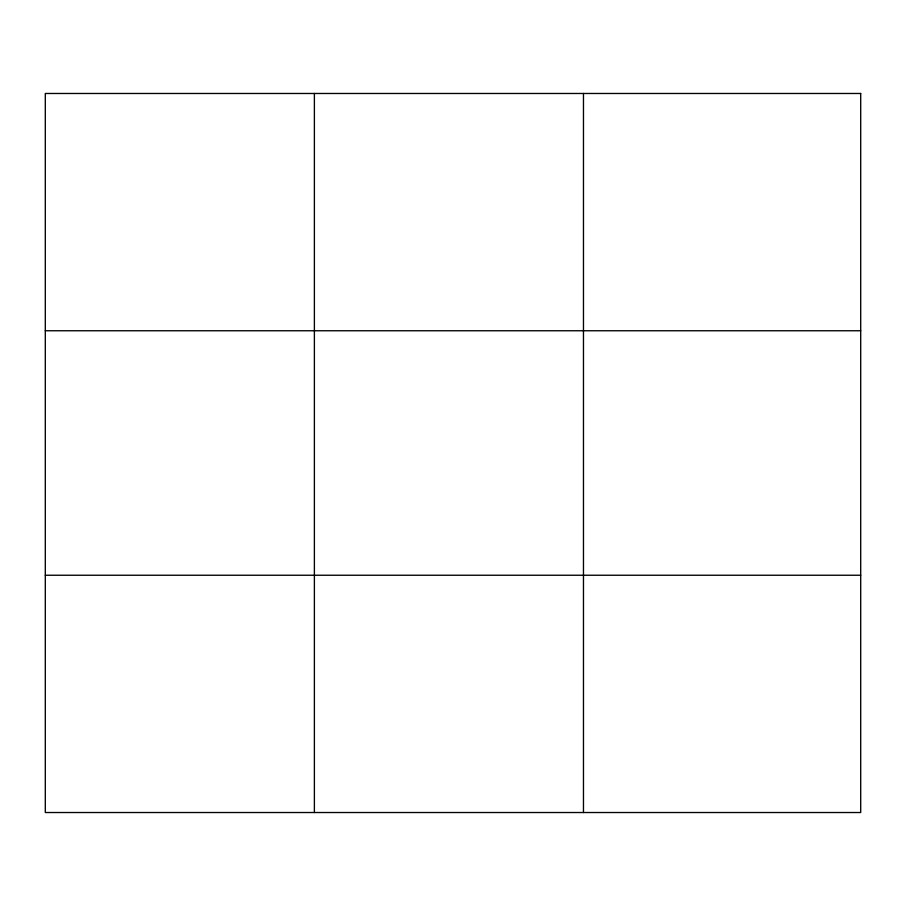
<?xml version="1.0" encoding="UTF-8"?>
<svg xmlns="http://www.w3.org/2000/svg" width="906" height="906" viewBox="0 0 906 906"><rect width="100%" height="100%" fill="white"/><g stroke="black" fill="none" stroke-linecap="round" stroke-linejoin="round"><path stroke-width="1.36" d="M314.382 812.523L314.382 93.477M583.464 812.523L583.464 93.477M45.3 330.758L860.7 330.758M45.3 575.242L860.7 575.242M860.7 93.477L860.7 812.523L45.3 812.523L45.3 93.477L860.7 93.477"/></g></svg>
